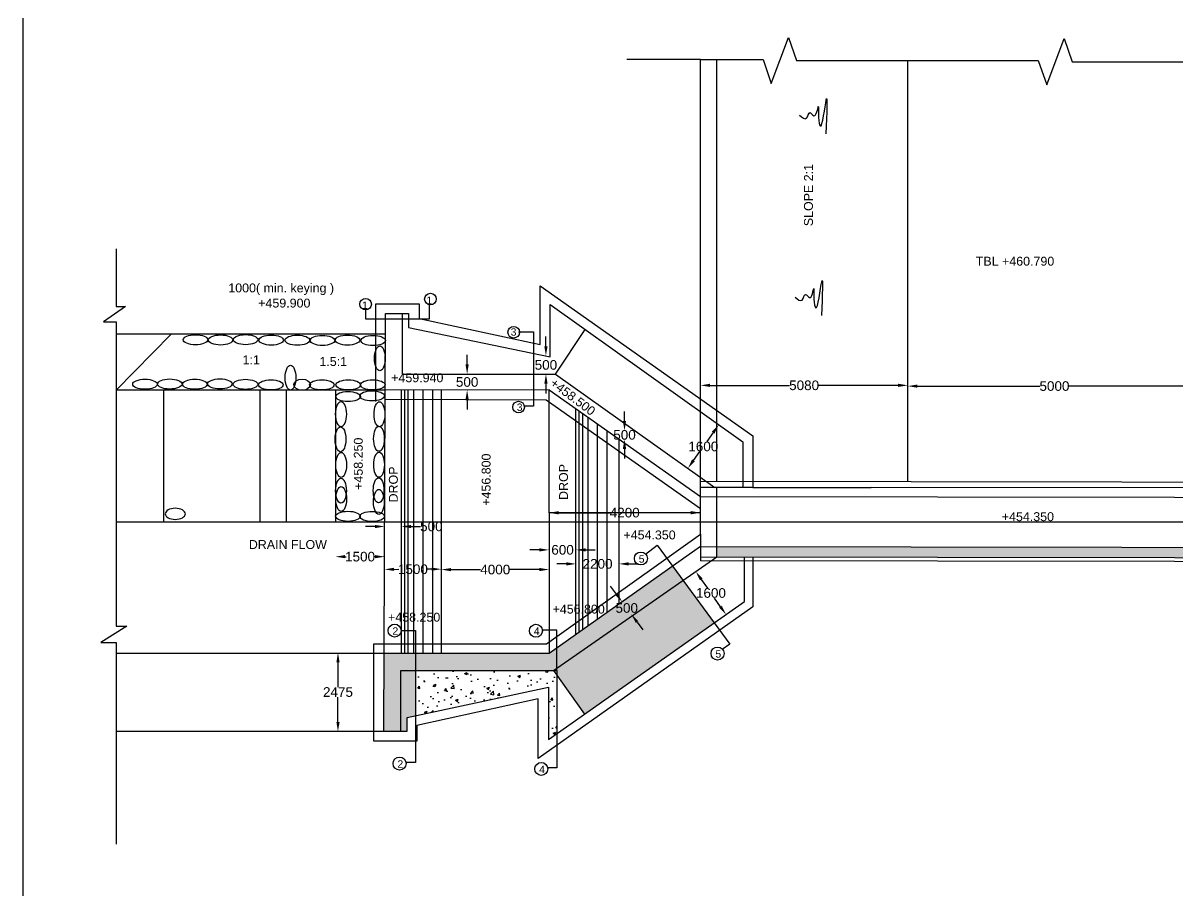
# Model space of a CAD drawing. Header units: inches. Extents: x 48010 to 53514, y -54 to 3817.
# Drawn here: x 48010 to 49566, y 1881 to 3051 of the extents above; entities that cross this region are included whole.
import ezdxf

# ---------------------------------------------------------------- set-up
doc = ezdxf.new("R2010")
doc.units = ezdxf.units.IN
doc.header["$MEASUREMENT"] = 0
doc.layers.add('DIMENSIONS', color=255, linetype='Continuous')
doc.layers.add('TEXT', color=1, linetype='Continuous')
doc.styles.get("Standard").update_dxf_attribs({"font": 'arial.ttf', "height": 13})
doc.dimstyles.get("Standard").update_dxf_attribs({"dimtxt": 12, "dimasz": 13, "dimexe": 0.18, "dimexo": 0.0625, "dimgap": 0.09, "dimtad": 0, "dimtih": 1, "dimtoh": 1, "dimdec": 4, "dimzin": 0, "dimdsep": 46, "dimtxsty": 'Standard', "dimcen": 0.09, "dimse1": 1, "dimse2": 1, "dimadec": 0, "dimazin": 0, "dimtfac": 1, "dimtdec": 4, "dimtofl": 0, "dimtmove": 0, "dimatfit": 3, "dimfxl": 1, "dimtolj": 1, "dimtzin": 0, "dimarcsym": 0})
pattern_1 = [(50, (0, 0), (35.86301, -3.137607), [3.75, -41.25]), (355, (0, 0), (-6.937567, 37.609607), [3, -33]), (100.4514, (2.99, -0.26), (28.92547, 34.471977), [3.18701, -35.057106]), (46.1842, (0, 10), (53.362052, -8.27595), [5.625, -61.875]), (96.6356, (4.447, 9.31), (46.733135, 48.705894), [4.780514, -52.58565]), (351.1842, (0, 10), (46.7331, 48.70593), [4.5, -49.5]), (21, (5, 7.5), (29.845353, -20.130945), [3.75, -41.25]), (326, (5, 7.5), (12.165767, 36.257502), [3, -33]), (71.4514, (7.487, 5.822), (42.011131, 16.126525), [3.18701, -35.057106]), (37.5, (0, 0), (0.6079928, 16.6446927), [0, -32.6, 0, -33.5, 0, -33.125]), (7.5, (0, 0), (13.153477, 19.7205856), [0, -19.1, 0, -31.85, 0, -12.625]), (327.5, (-11.15, 0), (26.6911218, -1.1277436), [0, -12.5, 0, -39, 0, -51.75]), (317.5, (-16.15, 0), (29.159308, 5.005249), [0, -16.25, 0, -25.9, 0, -36.75])]

# ---------------------------------------------------------------- blocks, each defined once
blk = doc.blocks.new('*D26')
at = {"layer": 'Defpoints', "color": 0, "transparency": 16777216}
for p in [(48606.5, 2578), (48606.5, 2556.5), (48608.4, 2556.5)]:
    blk.add_point(p, dxfattribs=at)
at = {"layer": 'DIMENSIONS', "color": 0, "lineweight": -2, "transparency": 16777216}
for p, q in [((48608.4, 2591), (48608.4, 2604)), ((48608.4, 2543.5), (48608.4, 2530.5))]:
    blk.add_line(p, q, dxfattribs=at)
at = {"layer": 'DIMENSIONS', "color": 0, "transparency": 16777216}
for points in [[(48606.2, 2591), (48610.5, 2591), (48608.4, 2578)], [(48606.2, 2543.5), (48610.5, 2543.5), (48608.4, 2556.5)]]:
    blk.add_solid(points, dxfattribs=at)
at = {"layer": 'DIMENSIONS', "color": 0, "transparency": 16777216, "insert": (48608.4, 2567.3), "char_height": 13, "attachment_point": 5}
blk.add_mtext('\\A1;500', dxfattribs=at)
blk = doc.blocks.new('*D27')
at = {"layer": 'Defpoints', "color": 0, "transparency": 16777216}
for p in [(48714.6, 2602.6), (48714.6, 2578), (48714.6, 2578)]:
    blk.add_point(p, dxfattribs=at)
at = {"layer": 'DIMENSIONS', "color": 0, "lineweight": -2, "transparency": 16777216}
for p, q in [((48714.6, 2615.6), (48714.6, 2628.6)), ((48714.6, 2565), (48714.6, 2552))]:
    blk.add_line(p, q, dxfattribs=at)
at = {"layer": 'DIMENSIONS', "color": 0, "transparency": 16777216}
for points in [[(48712.4, 2615.6), (48716.8, 2615.6), (48714.6, 2602.6)], [(48712.4, 2565), (48716.8, 2565), (48714.6, 2578)]]:
    blk.add_solid(points, dxfattribs=at)
at = {"layer": 'DIMENSIONS', "color": 0, "transparency": 16777216, "insert": (48714.6, 2590.3), "char_height": 13, "attachment_point": 5}
blk.add_mtext('\\A1;500', dxfattribs=at)
blk = doc.blocks.new('*D28')
at = {"layer": 'Defpoints', "color": 0, "transparency": 16777216}
for p in [(48834.8, 2501.7), (48820.5, 2490.2), (48824.6, 2490.2)]:
    blk.add_point(p, dxfattribs=at)
at = {"layer": 'DIMENSIONS', "color": 0, "lineweight": -2, "transparency": 16777216}
for p, q in [((48820.5, 2514.7), (48820.5, 2527.7)), ((48820.5, 2477.2), (48820.5, 2464.2))]:
    blk.add_line(p, q, dxfattribs=at)
at = {"layer": 'DIMENSIONS', "color": 0, "transparency": 16777216}
for points in [[(48818.3, 2514.7), (48822.7, 2514.7), (48820.5, 2501.7)], [(48818.3, 2477.2), (48822.7, 2477.2), (48820.5, 2490.2)]]:
    blk.add_solid(points, dxfattribs=at)
at = {"layer": 'DIMENSIONS', "color": 0, "transparency": 16777216, "insert": (48820.5, 2496), "char_height": 13, "attachment_point": 5}
blk.add_mtext('\\A1;500', dxfattribs=at)
blk = doc.blocks.new('*D29')
at = {"layer": 'Defpoints', "color": 0, "transparency": 16777216}
for p in [(48952.3, 2506.4), (48905.9, 2451.1), (48910.7, 2447.8)]:
    blk.add_point(p, dxfattribs=at)
at = {"layer": 'DIMENSIONS', "color": 0, "lineweight": -2, "transparency": 16777216}
for p, q in [((48940, 2499.1), (48931.5, 2487.2)), ((48913.5, 2461.7), (48922, 2473.7))]:
    blk.add_line(p, q, dxfattribs=at)
at = {"layer": 'DIMENSIONS', "color": 0, "transparency": 16777216}
for points in [[(48938.3, 2500.4), (48941.8, 2497.9), (48947.6, 2509.7)], [(48911.7, 2463), (48915.2, 2460.5), (48905.9, 2451.1)]]:
    blk.add_solid(points, dxfattribs=at)
at = {"layer": 'DIMENSIONS', "color": 0, "transparency": 16777216, "insert": (48926.7, 2480.4), "char_height": 13, "attachment_point": 5}
blk.add_mtext('\\A1;1600', dxfattribs=at)
blk = doc.blocks.new('*D30')
at = {"layer": 'Defpoints', "color": 0, "transparency": 16777216}
for p in [(48718.8, 2391.1), (48922.8, 2391.2), (48922.8, 2391.2)]:
    blk.add_point(p, dxfattribs=at)
at = {"layer": 'DIMENSIONS', "color": 0, "lineweight": -2, "transparency": 16777216}
for p, q in [((48731.8, 2391.1), (48801.1, 2391.1)), ((48909.8, 2391.2), (48840.6, 2391.2))]:
    blk.add_line(p, q, dxfattribs=at)
at = {"layer": 'DIMENSIONS', "color": 0, "transparency": 16777216}
for points in [[(48731.8, 2393.3), (48731.8, 2388.9), (48718.8, 2391.1)], [(48909.8, 2393.4), (48909.8, 2389), (48922.8, 2391.2)]]:
    blk.add_solid(points, dxfattribs=at)
at = {"layer": 'DIMENSIONS', "color": 0, "transparency": 16777216, "insert": (48820.8, 2391.2), "char_height": 13, "attachment_point": 5}
blk.add_mtext('\\A1;4200', dxfattribs=at)
blk = doc.blocks.new('*D31')
at = {"layer": 'Defpoints', "color": 0, "transparency": 16777216}
for p in [(48573.7, 2314.5), (48718.8, 2314.6), (48718.8, 2314.6)]:
    blk.add_point(p, dxfattribs=at)
at = {"layer": 'DIMENSIONS', "color": 0, "lineweight": -2, "transparency": 16777216}
for p, q in [((48586.7, 2314.5), (48626.5, 2314.5)), ((48705.8, 2314.6), (48666, 2314.5))]:
    blk.add_line(p, q, dxfattribs=at)
at = {"layer": 'DIMENSIONS', "color": 0, "transparency": 16777216}
for points in [[(48586.7, 2316.6), (48586.7, 2312.3), (48573.7, 2314.5)], [(48705.8, 2316.7), (48705.8, 2312.4), (48718.8, 2314.6)]]:
    blk.add_solid(points, dxfattribs=at)
at = {"layer": 'DIMENSIONS', "color": 0, "transparency": 16777216, "insert": (48646.3, 2314.5), "char_height": 13, "attachment_point": 5}
blk.add_mtext('\\A1;4000', dxfattribs=at)
blk = doc.blocks.new('*D32')
at = {"layer": 'Defpoints', "color": 0, "transparency": 16777216}
for p in [(48497, 2314.2), (48573.7, 2315.1), (48573.7, 2314.5)]:
    blk.add_point(p, dxfattribs=at)
at = {"layer": 'DIMENSIONS', "color": 0, "lineweight": -2, "transparency": 16777216}
for p, q in [((48510, 2314.8), (48516.5, 2314.9)), ((48560.7, 2315), (48554.2, 2315))]:
    blk.add_line(p, q, dxfattribs=at)
at = {"layer": 'DIMENSIONS', "color": 0, "transparency": 16777216}
for points in [[(48510, 2317), (48510, 2312.7), (48497, 2314.8)], [(48560.7, 2317.2), (48560.7, 2312.9), (48573.7, 2315.1)]]:
    blk.add_solid(points, dxfattribs=at)
at = {"layer": 'DIMENSIONS', "color": 0, "transparency": 16777216, "insert": (48535.3, 2314.9), "char_height": 13, "attachment_point": 5}
blk.add_mtext('\\A1;1500', dxfattribs=at)
blk = doc.blocks.new('*D33')
at = {"layer": 'Defpoints', "color": 0, "transparency": 16777216}
for p in [(48497.2, 2372.6), (48519.7, 2372.6), (48519.7, 2372.6)]:
    blk.add_point(p, dxfattribs=at)
at = {"layer": 'DIMENSIONS', "color": 0, "lineweight": -2, "transparency": 16777216}
for p, q in [((48484.2, 2372.6), (48471.2, 2372.6)), ((48532.7, 2372.6), (48545.7, 2372.6))]:
    blk.add_line(p, q, dxfattribs=at)
at = {"layer": 'DIMENSIONS', "color": 0, "transparency": 16777216}
for points in [[(48484.2, 2374.7), (48484.2, 2370.4), (48497.2, 2372.6)], [(48532.7, 2374.7), (48532.7, 2370.4), (48519.7, 2372.6)]]:
    blk.add_solid(points, dxfattribs=at)
at = {"layer": 'DIMENSIONS', "color": 0, "transparency": 16777216, "insert": (48560.2, 2372.6), "char_height": 13, "attachment_point": 5}
blk.add_mtext('\\A1;500', dxfattribs=at)
blk = doc.blocks.new('*D34')
at = {"layer": 'Defpoints', "color": 0, "transparency": 16777216}
for p in [(48718.8, 2341.1), (48755.1, 2341.1), (48755.1, 2341.1)]:
    blk.add_point(p, dxfattribs=at)
at = {"layer": 'DIMENSIONS', "color": 0, "lineweight": -2, "transparency": 16777216}
for p, q in [((48705.8, 2341.1), (48692.8, 2341.1)), ((48768.1, 2341.1), (48781.1, 2341.1))]:
    blk.add_line(p, q, dxfattribs=at)
at = {"layer": 'DIMENSIONS', "color": 0, "transparency": 16777216}
for points in [[(48705.8, 2343.2), (48705.8, 2338.9), (48718.8, 2341.1)], [(48768.1, 2343.2), (48768.1, 2338.9), (48755.1, 2341.1)]]:
    blk.add_solid(points, dxfattribs=at)
at = {"layer": 'DIMENSIONS', "color": 0, "transparency": 16777216, "insert": (48737, 2341.1), "char_height": 13, "attachment_point": 5}
blk.add_mtext('\\A1;600', dxfattribs=at)
blk = doc.blocks.new('*D35')
at = {"layer": 'Defpoints', "color": 0, "transparency": 16777216}
for p in [(48755.1, 2322.2), (48813.2, 2322.2), (48813.2, 2322.2)]:
    blk.add_point(p, dxfattribs=at)
at = {"layer": 'DIMENSIONS', "color": 0, "lineweight": -2, "transparency": 16777216}
for p, q in [((48742.1, 2322.2), (48729.1, 2322.2)), ((48826.2, 2322.2), (48839.2, 2322.2))]:
    blk.add_line(p, q, dxfattribs=at)
at = {"layer": 'DIMENSIONS', "color": 0, "transparency": 16777216}
for points in [[(48742.1, 2324.4), (48742.1, 2320), (48755.1, 2322.2)], [(48826.2, 2324.4), (48826.2, 2320), (48813.2, 2322.2)]]:
    blk.add_solid(points, dxfattribs=at)
at = {"layer": 'DIMENSIONS', "color": 0, "transparency": 16777216, "insert": (48784.2, 2322.2), "char_height": 13, "attachment_point": 5}
blk.add_mtext('\\A1;2200', dxfattribs=at)
blk = doc.blocks.new('*D36')
at = {"layer": 'Defpoints', "color": 0, "transparency": 16777216}
for p in [(48818.4, 2272), (48829.7, 2254.3), (48830.8, 2255.1)]:
    blk.add_point(p, dxfattribs=at)
at = {"layer": 'DIMENSIONS', "color": 0, "lineweight": -2, "transparency": 16777216}
for p, q in [((48809.6, 2281.6), (48801.8, 2292.1)), ((48837.5, 2243.8), (48845.2, 2233.4))]:
    blk.add_line(p, q, dxfattribs=at)
at = {"layer": 'DIMENSIONS', "color": 0, "transparency": 16777216}
for points in [[(48811.3, 2282.9), (48807.8, 2280.3), (48817.3, 2271.1)], [(48839.2, 2245.1), (48835.7, 2242.6), (48829.7, 2254.3)]]:
    blk.add_solid(points, dxfattribs=at)
at = {"layer": 'DIMENSIONS', "color": 0, "transparency": 16777216, "insert": (48823.5, 2262.7), "char_height": 13, "attachment_point": 5}
blk.add_mtext('\\A1;500', dxfattribs=at)
blk = doc.blocks.new('*D37')
at = {"layer": 'Defpoints', "color": 0, "transparency": 16777216}
for p in [(48916.5, 2311.9), (48957.4, 2253.8), (48957.4, 2253.8)]:
    blk.add_point(p, dxfattribs=at)
at = {"layer": 'DIMENSIONS', "color": 0, "lineweight": -2, "transparency": 16777216}
for p, q in [((48924, 2301.3), (48932.2, 2289.6)), ((48949.9, 2264.5), (48941.7, 2276.2))]:
    blk.add_line(p, q, dxfattribs=at)
at = {"layer": 'DIMENSIONS', "color": 0, "transparency": 16777216}
for points in [[(48925.8, 2302.6), (48922.2, 2300.1), (48916.5, 2311.9)], [(48951.7, 2265.7), (48948.2, 2263.2), (48957.4, 2253.8)]]:
    blk.add_solid(points, dxfattribs=at)
at = {"layer": 'DIMENSIONS', "color": 0, "transparency": 16777216, "insert": (48937, 2282.9), "char_height": 13, "attachment_point": 5}
blk.add_mtext('\\A1;1600', dxfattribs=at)
blk = doc.blocks.new('*D38')
at = {"layer": 'Defpoints', "color": 0, "transparency": 16777216}
for p in [(48922.8, 2562.8), (49202.3, 2562.8), (49202.3, 2562.8)]:
    blk.add_point(p, dxfattribs=at)
at = {"layer": 'DIMENSIONS', "color": 0, "lineweight": -2, "transparency": 16777216}
for p, q in [((48935.8, 2562.8), (49043.1, 2562.8)), ((49189.3, 2562.8), (49082.1, 2562.8))]:
    blk.add_line(p, q, dxfattribs=at)
at = {"layer": 'DIMENSIONS', "color": 0, "transparency": 16777216}
for points in [[(48935.8, 2565), (48935.8, 2560.7), (48922.8, 2562.8)], [(49189.3, 2565), (49189.3, 2560.7), (49202.3, 2562.8)]]:
    blk.add_solid(points, dxfattribs=at)
at = {"layer": 'DIMENSIONS', "color": 0, "transparency": 16777216, "insert": (49062.6, 2562.8), "char_height": 13, "attachment_point": 5}
blk.add_mtext('\\A1;5080', dxfattribs=at)
blk = doc.blocks.new('*D39')
at = {"layer": 'Defpoints', "color": 0, "transparency": 16777216}
for p in [(49202.3, 2561.8), (49597.7, 2561.8), (49597.7, 2561.8)]:
    blk.add_point(p, dxfattribs=at)
at = {"layer": 'DIMENSIONS', "color": 0, "lineweight": -2, "transparency": 16777216}
for p, q in [((49215.3, 2561.8), (49380.5, 2561.8)), ((49584.7, 2561.8), (49419.5, 2561.8))]:
    blk.add_line(p, q, dxfattribs=at)
at = {"layer": 'DIMENSIONS', "color": 0, "transparency": 16777216}
for points in [[(49215.3, 2563.9), (49215.3, 2559.6), (49202.3, 2561.8)], [(49584.7, 2563.9), (49584.7, 2559.6), (49597.7, 2561.8)]]:
    blk.add_solid(points, dxfattribs=at)
at = {"layer": 'DIMENSIONS', "color": 0, "transparency": 16777216, "insert": (49400, 2561.8), "char_height": 13, "attachment_point": 5}
blk.add_mtext('\\A1;5000', dxfattribs=at)
blk = doc.blocks.new('*D130')
at = {"layer": 'Defpoints', "color": 0, "transparency": 16777216}
for p in [(48446.2, 2202.7), (48434.3, 2096.1), (48446.2, 2096.1)]:
    blk.add_point(p, dxfattribs=at)
at = {"layer": 'TEXT', "color": 0, "lineweight": -2, "transparency": 16777216}
for p, q in [((48434.3, 2189.7), (48434.3, 2156.1)), ((48434.3, 2109.1), (48434.3, 2142.6))]:
    blk.add_line(p, q, dxfattribs=at)
at = {"layer": 'TEXT', "color": 0, "transparency": 16777216}
for points in [[(48432.2, 2189.7), (48436.5, 2189.7), (48434.3, 2202.7)], [(48432.2, 2109.1), (48436.5, 2109.1), (48434.3, 2096.1)]]:
    blk.add_solid(points, dxfattribs=at)
at = {"layer": 'TEXT', "color": 0, "transparency": 16777216, "insert": (48434.3, 2149.4), "char_height": 13, "attachment_point": 5}
blk.add_mtext('\\A1;2475', dxfattribs=at)
blk = doc.blocks.new('*D131')
at = {"layer": 'Defpoints', "color": 0, "transparency": 16777216}
for p in [(48431, 2378.7), (48497.2, 2378.1), (48431, 2331.9)]:
    blk.add_point(p, dxfattribs=at)
at = {"layer": 'TEXT', "color": 0, "lineweight": -2, "transparency": 16777216}
for p, q in [((48444, 2331.9), (48445.2, 2331.9)), ((48484.2, 2331.9), (48483, 2331.9))]:
    blk.add_line(p, q, dxfattribs=at)
at = {"layer": 'TEXT', "color": 0, "transparency": 16777216}
for points in [[(48444, 2334.1), (48444, 2329.8), (48431, 2331.9)], [(48484.2, 2334.1), (48484.2, 2329.8), (48497.2, 2331.9)]]:
    blk.add_solid(points, dxfattribs=at)
at = {"layer": 'TEXT', "color": 0, "transparency": 16777216, "insert": (48464.1, 2331.9), "char_height": 13, "attachment_point": 5}
blk.add_mtext('\\A1;1500', dxfattribs=at)

msp = doc.modelspace()

# ---------------------------------------------------------------- hatches: boundary and pattern name
at = {"layer": 'TEXT'}
h = msp.add_hatch(dxfattribs=at)
h.set_pattern_fill('AR-CONC', color=0, scale=5, style=0)
h.set_pattern_definition(pattern_1)
h.paths.add_polyline_path([(48941.45758, 2242.60301), (48899.30934, 2299.95454), (48729.37705, 2181.67321), (48729.37705, 2178.60785), (48729.37705, 2172.35201), (48766.58545, 2119.49732)])
h.paths.add_polyline_path([(48729.37705, 2208.99323), (48718.90118, 2201.58248), (48538.68363, 2201.58248), (48538.68363, 2178.60785), (48724.9731, 2178.60785), (48729.37705, 2181.67321)])
h.paths.add_polyline_path([(48518.91589, 2178.60785), (48538.68363, 2178.60785), (48538.68363, 2201.58248), (48496.50316, 2201.58248), (48496.07573, 2096.67218), (48518.91589, 2096.67218)])
h.paths.add_polyline_path([(48538.68363, 2178.60785), (48518.91589, 2178.60785), (48518.91589, 2096.67218), (48527.6374, 2096.67218), (48527.6374, 2115.1001), (48538.68363, 2117.47836)], flags=17)
h.paths.add_polyline_path([(48899.30934, 2299.95454), (48885.16564, 2319.20001), (48729.37705, 2208.99323), (48729.37705, 2181.67321)])
h.paths.add_polyline_path([(49838.90231, 2344.23568), (48944.75969, 2345.79615), (48944.75969, 2331.46837), (49838.90231, 2330.25145)])
h = msp.add_hatch(dxfattribs=at)
h.set_pattern_fill('AR-CONC', color=0, scale=5, style=0)
h.set_pattern_definition(pattern_1)
h.paths.add_polyline_path([(48718.287, 2156.147), (48718.287, 2085.49639), (48729.37705, 2093.30352), (48729.37705, 2172.35201), (48724.9731, 2178.60785), (48538.68363, 2178.60785), (48538.68363, 2117.47836)])

# ---------------------------------------------------------------- linework, layer by layer
at = {"layer": 'DIMENSIONS', "color": 0}
for points in [[(48922.81615, 3002.15998), (49007.44211, 3002.15998), (49018.34458, 2969.66943), (49041.69007, 3031.72607), (49052.1185, 3000.69774), (49378.21706, 3000.69774), (49389.92987, 2967.71227), (49413.28335, 3030.14705), (49423.70567, 2999.00437), (49722.25967, 2999.00437), (49734.08414, 2966.70084), (49756.26651, 3027.80045), (49767.63268, 2996.83843), (50797.43579, 2996.83843), (50809.16778, 2966.81678), (50830.44005, 3028.78878), (50842.44022, 2997.31914), (51560.24217, 2997.31914)], [(48922.81615, 2362.26128), (48922.81615, 3002.15998), (48828.37566, 3002.15998), (48823.65735, 3002.15998)], [(48922.81615, 2345.83445), (51478.88643, 2341.37356), (51478.88643, 2997.31914)], [(48944.79729, 2433.53204), (48944.79729, 3002.15998)], [(49202.33414, 2433.11993), (49202.33414, 3000.69774)], [(48135.46597, 2746.64429), (48135.46597, 2668.96714), (48147.72344, 2668.96714), (48118.49193, 2648.34902), (48135.46597, 2648.34902), (48135.46597, 2238.03848), (48149.8909, 2238.03848), (48114.4879, 2216.34993), (48135.46597, 2216.34993), (48135.46597, 1944.51758)], [(48485.36188, 2540.89801), (48485.36188, 2672.72549), (48543.67709, 2672.72549), (48543.67709, 2652.71299), (48706.989, 2618.07909), (48706.989, 2696.92549), (48993.56998, 2494.85645), (48993.56998, 2425.3593), (48980.03251, 2425.3593)], [(48496.07573, 2096.67218), (48498.36901, 2659.54059), (48529.47365, 2659.54059), (48529.47365, 2640.8517), (48720.2929, 2601.42524), (48720.2929, 2671.62707), (48980.03251, 2486.61312), (48980.03251, 2425.3593), (48922.81615, 2425.3593)], [(48520.67112, 2659.54059), (48520.67112, 2578.01916), (48727.42276, 2578.01916), (48767.36996, 2638.09383)], [(48498.25644, 2631.91058), (48135.46597, 2631.91058)], [(48135.46597, 2556.23952), (48209.44741, 2631.91058)], [(48727.42276, 2578.01916), (48942.19542, 2425.3593)], [(48497.94814, 2556.23952), (48135.46597, 2556.23952)], [(48199.76885, 2378.70814), (48199.76885, 2556.23952)], [(48329.02669, 2556.23952), (48329.02669, 2378.70814)], [(48364.40057, 2556.23952), (48364.40057, 2378.70814)], [(48430.97079, 2556.23952), (48430.97079, 2378.70814)], [(48718.8064, 2556.83036), (48497.94814, 2556.23952)], [(48519.72585, 2201.58248), (48519.72585, 2556.29778)], [(48524.30204, 2201.58248), (48524.30204, 2556.31002)], [(48529.06889, 2201.58248), (48529.06889, 2556.32278)], [(48536.69584, 2201.58248), (48536.69584, 2556.34318)], [(48549.28032, 2201.58248), (48549.28032, 2556.37684)], [(48562.05546, 2201.58248), (48562.05546, 2556.41102)], [(48573.68657, 2201.58248), (48573.68657, 2556.44214)], [(48922.81615, 2391.10544), (48718.8064, 2391.10544), (48718.8064, 2556.83036), (48922.81615, 2412.88932), (51478.88643, 2409.56308)], [(48922.81615, 2396.39741), (48714.86012, 2542.99722), (48497.89779, 2543.88119)], [(48755.10503, 2227.19353), (48755.10503, 2531.21951)], [(48759.59536, 2230.37004), (48759.59536, 2528.05132)], [(48764.25838, 2233.66872), (48764.25838, 2524.76128)], [(48771.6847, 2238.92219), (48771.6847, 2519.52157)], [(48784.29215, 2247.84086), (48784.29215, 2510.62626)], [(48797.07233, 2256.88171), (48797.07233, 2501.60908)], [(48813.21035, 2268.29795), (48813.21035, 2490.22275)], [(48922.81615, 2433.56721), (51478.88643, 2429.47704)], [(48724.9731, 2178.60785), (48944.75969, 2331.59023), (48944.75969, 2425.3593)], [(48993.56998, 2425.3593), (49152.86758, 2425.3593)], [(51478.88643, 2422.7742), (49152.86758, 2425.3593)], [(48718.8064, 2391.10544), (48718.90118, 2201.58248)], [(48135.46597, 2378.70814), (52321.0912, 2378.70814)], [(48993.32018, 2330.22703), (48993.32018, 2264.09801), (48704.32817, 2059.77491), (48704.32817, 2140.21112), (48540.7344, 2104.21344), (48540.7344, 2083.08397), (48482.64429, 2083.08397), (48482.64429, 2214.53683), (48715.40665, 2214.53683), (48922.81615, 2362.26128), (48922.81615, 2326.43681)], [(48922.81615, 2345.83445), (48718.90118, 2201.58248), (48135.46597, 2201.58248)], [(48135.46597, 2096.67218), (48527.6374, 2096.67218), (48527.6374, 2115.1001), (48718.287, 2156.147), (48718.287, 2085.49639), (48982.45671, 2271.46539), (48982.45671, 2330.13146)], [(48922.81615, 2331.49823), (51478.88643, 2328.01946)], [(51478.88643, 2322.67611), (48922.81615, 2326.43681)], [(48518.91589, 2096.67218), (48518.91589, 2178.60785), (48729.37705, 2178.60785), (48729.37705, 2232.83869), (48709.23446, 2232.83869)], [(48729.37705, 2178.60785), (48729.37705, 2047.14435), (48718.26717, 2047.14435)], [(48724.9731, 2178.60785), (48766.58545, 2119.49732)]]:
    msp.add_lwpolyline(points, dxfattribs=at)
for centre, major_axis, ratio in [((48242.31046, 2624.28065), (-16.57797, 0), 0.4109255704), ((48276.09445, 2623.98707), (-16.57797, 0), 0.4109255704), ((48309.87844, 2624.42745), (-16.57797, 0), 0.4109255704), ((48344.39685, 2623.84027), (-16.57797, 0), 0.4109255704), ((48379.54056, 2623.69384), (-16.57797, 0), 0.4109255704), ((48447.10854, 2623.84064), (-16.57797, 0), 0.4109255704), ((48413.32455, 2623.40026), (-16.57797, 0), 0.4109255704), ((48481.62695, 2623.25347), (-16.57797, 0), 0.4109255704), ((48490.68921, 2599.19737), (0, -16.85729), 0.4278347063), ((48370.28902, 2573.15411), (0, -16.85729), 0.4278347063), ((48174.17719, 2564.29225), (-16.57797, 0), 0.4109255704), ((48207.58412, 2564.61638), (-16.57797, 0), 0.4109255704), ((48241.36811, 2564.3228), (-16.57797, 0), 0.4109255704), ((48275.1521, 2564.76317), (-16.57797, 0), 0.4109255704), ((48309.67051, 2564.176), (-16.57797, 0), 0.4109255704), ((48343.93501, 2563.44625), (-16.57797, 0), 0.4109255704), ((48385.98334, 2563.76965), (-11.17297, 0), 0.6731525467), ((48412.59999, 2563.44625), (-16.57797, 0), 0.4109255704), ((48448.19099, 2563.44625), (-16.57797, 0), 0.4109255704), ((48481.21153, 2563.44625), (-16.57797, 0), 0.4109255704), ((48447.93487, 2547.73857), (-16.57797, 0), 0.4109255704), ((48480.29136, 2548.61252), (-16.57797, 0), 0.4109255704), ((48438.39427, 2523.98325), (0, -16.85729), 0.4278347063), ((48490.1884, 2523.92263), (0, -16.85729), 0.4278347063), ((48437.78601, 2490.14555), (0, -16.85729), 0.4278347063), ((48489.54157, 2490.77381), (0, -16.85729), 0.4278347063), ((48438.59108, 2455.62598), (0, -16.85729), 0.4278347063), ((48489.70307, 2455.74819), (0, -16.85729), 0.4278347063), ((48438.38833, 2420.77516), (0, -16.85729), 0.4278347063), ((48489.06023, 2421.29051), (0, -16.85729), 0.4278347063), ((48438.58159, 2409.57316), (0, -16.85729), 0.4278347063), ((48489.38326, 2405.79531), (0, -16.85729), 0.4278347063), ((48447.77646, 2386.3297), (-16.57797, 0), 0.4109255704), ((48480.40863, 2386.11009), (-16.57797, 0), 0.4109255704)]:
    msp.add_ellipse(centre, major_axis=major_axis, ratio=ratio, dxfattribs=at)
at = {"layer": 'DIMENSIONS', "color": 0, "extrusion": (0, 0, -1)}
msp.add_ellipse((48215.05753, 2389.65172), major_axis=(13.59688, 0), ratio=0.5511131016, dxfattribs=at)
at = {"layer": 'TEXT', "color": 0}
msp.add_lwpolyline([(53513.89021, -54.12416), (48009.91618, -54.12416), (48009.91618, 3816.99518), (53513.89021, 3816.99518)], close=True, dxfattribs=at)
for points in [[(48471.61615, 2664.42759), (48471.61615, 2652.55113), (48557.80737, 2652.55113), (48557.80737, 2672.0676)], [(48677.73185, 2634.84798), (48697.76392, 2634.84798), (48697.76392, 2534.61162), (48685.48002, 2534.61162)], [(48848.92253, 2335.45884), (48864.38444, 2347.47718), (48962.48357, 2213.99275), (48952.33525, 2206.5919)], [(48519.23581, 2232.44111), (48538.68363, 2232.44111), (48538.68363, 2054.4087), (48525.93192, 2054.4087)]]:
    msp.add_lwpolyline(points, dxfattribs=at)
for centre, radius in [((48471.61615, 2672.24207), 7.81448), ((48558.97136, 2679.11952), 7.81448), ((48671.17761, 2634.41862), 7.81448), ((48677.77002, 2533.52118), 7.81448), ((48842.53569, 2329.46872), 8.74632), ((48510.62308, 2232.26747), 8.74632), ((48701.13653, 2232.06283), 8.74632), ((48945.92182, 2201.39), 8.74632), ((48517.30797, 2053.06256), 8.74632), ((48708.33034, 2045.81968), 8.74632)]:
    msp.add_circle(centre, radius, dxfattribs=at)
for points in [[(49056.40679, 2926.84037), (49065.89569, 2922.92572), (49070.52731, 2930.42051), (49075.68081, 2926.18432), (49081.68234, 2938.50184), (49081.94328, 2924.09881), (49084.22647, 2912.43302), (49092.3889, 2947.39257), (49091.98009, 2902.04204)], [(49050.34898, 2681.77132), (49059.83788, 2677.85667), (49064.4695, 2685.35146), (49069.623, 2681.11527), (49075.62453, 2693.43279), (49075.88547, 2679.02976), (49078.16866, 2667.36397), (49086.33109, 2702.32352), (49085.92228, 2656.97299)]]:
    msp.add_spline(points, degree=3, dxfattribs=at)

# ---------------------------------------------------------------- texts
for s, rotation, p in [('SLOPE 2:1', 90, (49074.42469, 2777.33372)), ('+458.500', 323.10365149, (48719.20585, 2563.58578)), ('+458.250', 90, (48467.7128, 2421.99893)), ('+456.800', 90, (48640.01137, 2400.53936)), ('DROP', 90, (48514.95141, 2405.0086)), ('DROP', 90, (48744.29581, 2408.37577))]:
    msp.add_text(s, height=12, rotation=rotation, dxfattribs=at).set_placement(p)
for s, height, p in [('TBL +460.790', 12, (49293.96284, 2724.1677)), ('1000( min. keying )', 12, (48286.49185, 2688.14479)), ('+459.900', 12, (48326.80537, 2667.72442)), ('1', 10, (48553.5824, 2672.46866)), ('1', 10, (48466.88227, 2665.78983)), ('3', 10, (48667.09749, 2629.75012)), ('1:1', 12, (48305.74267, 2591.29891)), ('1.5:1', 12, (48409.30541, 2588.95847)), ('+459.940', 12, (48506.0324, 2567.03174)), ('3', 10, (48675.27937, 2528.36063)), ('+454.350', 12, (49329.01991, 2379.82661)), ('+454.350', 12, (48819.08868, 2355.20801)), ('DRAIN FLOW', 12, (48314.16508, 2342.28519)), ('5', 10, (48839.69783, 2323.92785)), ('+456.800', 12, (48723.55554, 2255.24175)), ('+458.250', 12, (48501.77819, 2244.33295)), ('2', 10, (48507.78522, 2226.72659)), ('4', 10, (48698.29867, 2226.52195)), ('5', 10, (48943.08396, 2195.84913)), ('2', 10, (48514.47011, 2047.52168)), ('4', 10, (48705.49248, 2040.27881))]:
    msp.add_text(s, height=height, dxfattribs=at).set_placement(p)

# ---------------------------------------------------------------- dimensions: what is measured, and where the dimension line sits
at = {"layer": 'DIMENSIONS', "color": 0}
for base, p1, p2, picture, middle in [((48714.60332, 2578.01916), (48714.60332, 2602.60081), (48714.60332, 2578.01916), '*D27', (48714.60332, 2590.30998)), ((48608.37727, 2556.53002), (48606.48107, 2578.01916), (48606.53856, 2556.53002), '*D26', (48608.37727, 2567.27459))]:
    dim = msp.add_linear_dim(base=base, p1=p1, p2=p2, angle=90, text='500', dimstyle='Standard', dxfattribs=at)
    dim.commit()
    dim.dimension.update_dxf_attribs({"geometry": picture, "text_midpoint": middle})
for p1, p2, distance, text, picture, middle in [((48922.81615, 2562.843), (49202.33414, 2562.843), 0, '5080', '*D38', (49062.57514, 2562.843)), ((49202.33414, 2561.75967), (49597.67988, 2561.75967), 0, '5000', '*D39', (49400.00701, 2561.75967)), ((48952.31071, 2506.35952), (48910.66578, 2447.77049), -5.81651, '1600', '*D29', (48926.74734, 2480.43482)), ((48718.8064, 2391.10544), (48922.81615, 2391.20747), 0, '4200', '*D30', (48820.81127, 2391.15645)), ((48497.19983, 2372.57247), (48519.72585, 2372.57247), 0, '500', '*D33', (48560.15487, 2372.57247)), ((48718.83142, 2341.07511), (48755.10503, 2341.07511), 0, '600', '*D34', (48736.96823, 2341.07511)), ((48496.96188, 2314.17024), (48573.68657, 2314.46442), 0.6216, '1500', '*D32', (48535.32184, 2314.93893)), ((48573.68657, 2314.46442), (48718.84468, 2314.57539), 0, '4000', '*D31', (48646.26562, 2314.51991)), ((48755.10503, 2322.21609), (48813.21035, 2322.21609), 0, '2200', '*D35', (48784.15769, 2322.21609)), ((48916.51982, 2311.93389), (48957.41758, 2253.83846), 0, '1600', '*D37', (48936.9687, 2282.88617))]:
    dim = msp.add_aligned_dim(p1=p1, p2=p2, distance=distance, text=text, dimstyle='Standard', dxfattribs=at)
    dim.commit()
    dim.dimension.update_dxf_attribs({"geometry": picture, "text_midpoint": middle})
for base, p1, p2, angle, picture, middle, dimtype in [((48820.4901, 2490.22275), (48834.80909, 2501.68923), (48824.59513, 2490.22275), 90, '*D28', (48820.4901, 2495.95599), 160), ((48829.73475, 2254.29831), (48818.39486, 2271.96554), (48830.83994, 2255.11454), 306.44722151, '*D36', (48823.51221, 2262.72381), 161)]:
    dim = msp.add_linear_dim(base=base, p1=p1, p2=p2, angle=angle, text='500', dimstyle='Standard', dxfattribs=at)
    dim.commit()
    dim.dimension.update_dxf_attribs({"geometry": picture, "text_midpoint": middle, "dimtype": dimtype})
at = {"layer": 'TEXT', "color": 0}
dim = msp.add_linear_dim(base=(48430.97079, 2331.93817), p1=(48497.22237, 2378.10638), p2=(48430.97079, 2378.70814), text='1500', dimstyle='Standard', dxfattribs=at)
dim.commit()
dim.dimension.update_dxf_attribs({"geometry": '*D131', "text_midpoint": (48464.09658, 2331.93817)})
dim = msp.add_linear_dim(base=(48434.32921, 2096.05481), p1=(48446.18206, 2202.66286), p2=(48446.18206, 2096.05481), angle=90, text='2475', dimstyle='Standard', dxfattribs=at)
dim.commit()
dim.dimension.update_dxf_attribs({"geometry": '*D130', "text_midpoint": (48434.32921, 2149.35883)})

doc.saveas('drawing.dxf')
